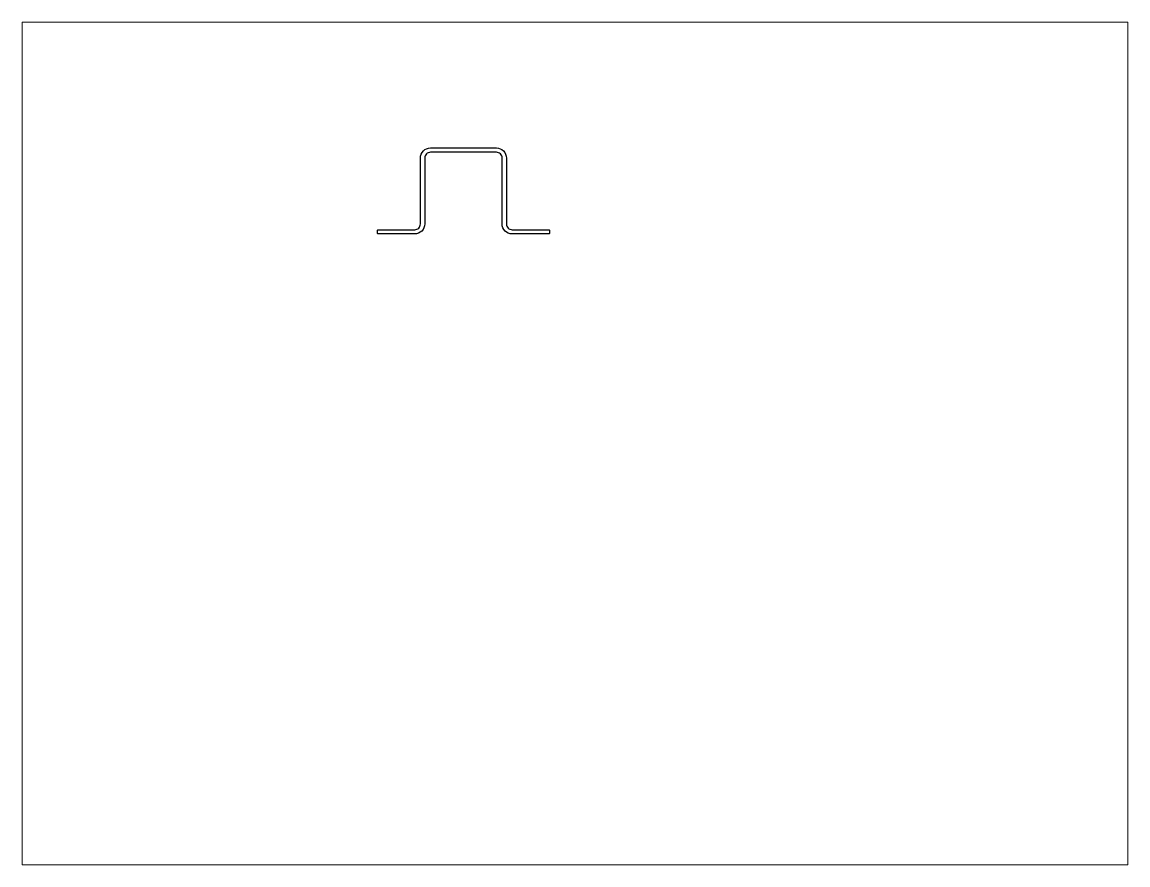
# Paper-space layout 'Layout1' of a CAD drawing. Extents: x 27 to 240, y 20 to 183.
# The model-space entities are those that its viewports show. They can reach past a viewport. Long polylines and large blocks are cut down to what shows.
import ezdxf

# ---------------------------------------------------------------- set-up
doc = ezdxf.new("R2010")
doc.units = 0
doc.header["$LTSCALE"] = 15
doc.layers.get('0').update_dxf_attribs({"linetype": 'CONTINUOUS'})
doc.layers.add('KALIN_CIZGI', color=7, linetype='CONTINUOUS')

msp = doc.modelspace()

# ---------------------------------------------------------------- linework, layer by layer
at = {"layer": 'KALIN_CIZGI', "ltscale": 0.2}
msp.add_lwpolyline([(134.59, 203.36), (121.89, 203.36, -0.414214), (121.59, 203.66), (121.59, 204.56, -0.414214), (121.89, 204.86), (134.59, 204.86, 0.414214), (136.59, 206.86), (136.59, 229.86, -0.414214), (140.09, 233.36), (163.09, 233.36, -0.414214), (166.59, 229.86), (166.59, 206.86, 0.414214), (168.59, 204.86), (181.29, 204.86, -0.414214), (181.59, 204.56), (181.59, 203.66, -0.414214), (181.29, 203.36), (168.59, 203.36, -0.414214), (165.09, 206.86), (165.09, 229.86, 0.414214), (163.09, 231.86), (140.09, 231.86, 0.414214), (138.09, 229.86), (138.09, 206.86, -0.414214)], format="xyb", close=True, dxfattribs=at)

psp = doc.layouts.get("Layout1")

# ---------------------------------------------------------------- viewports
at = {"layer": '0', "color": 0, "linetype": 'BYBLOCK', "ltscale": 0.05}
psp.add_viewport(center=(133.35, 101.6), size=(213.36, 162.56), view_center_point=(190.51, 130.3), view_height=293.8955, dxfattribs=at)

doc.saveas('drawing.dxf')
